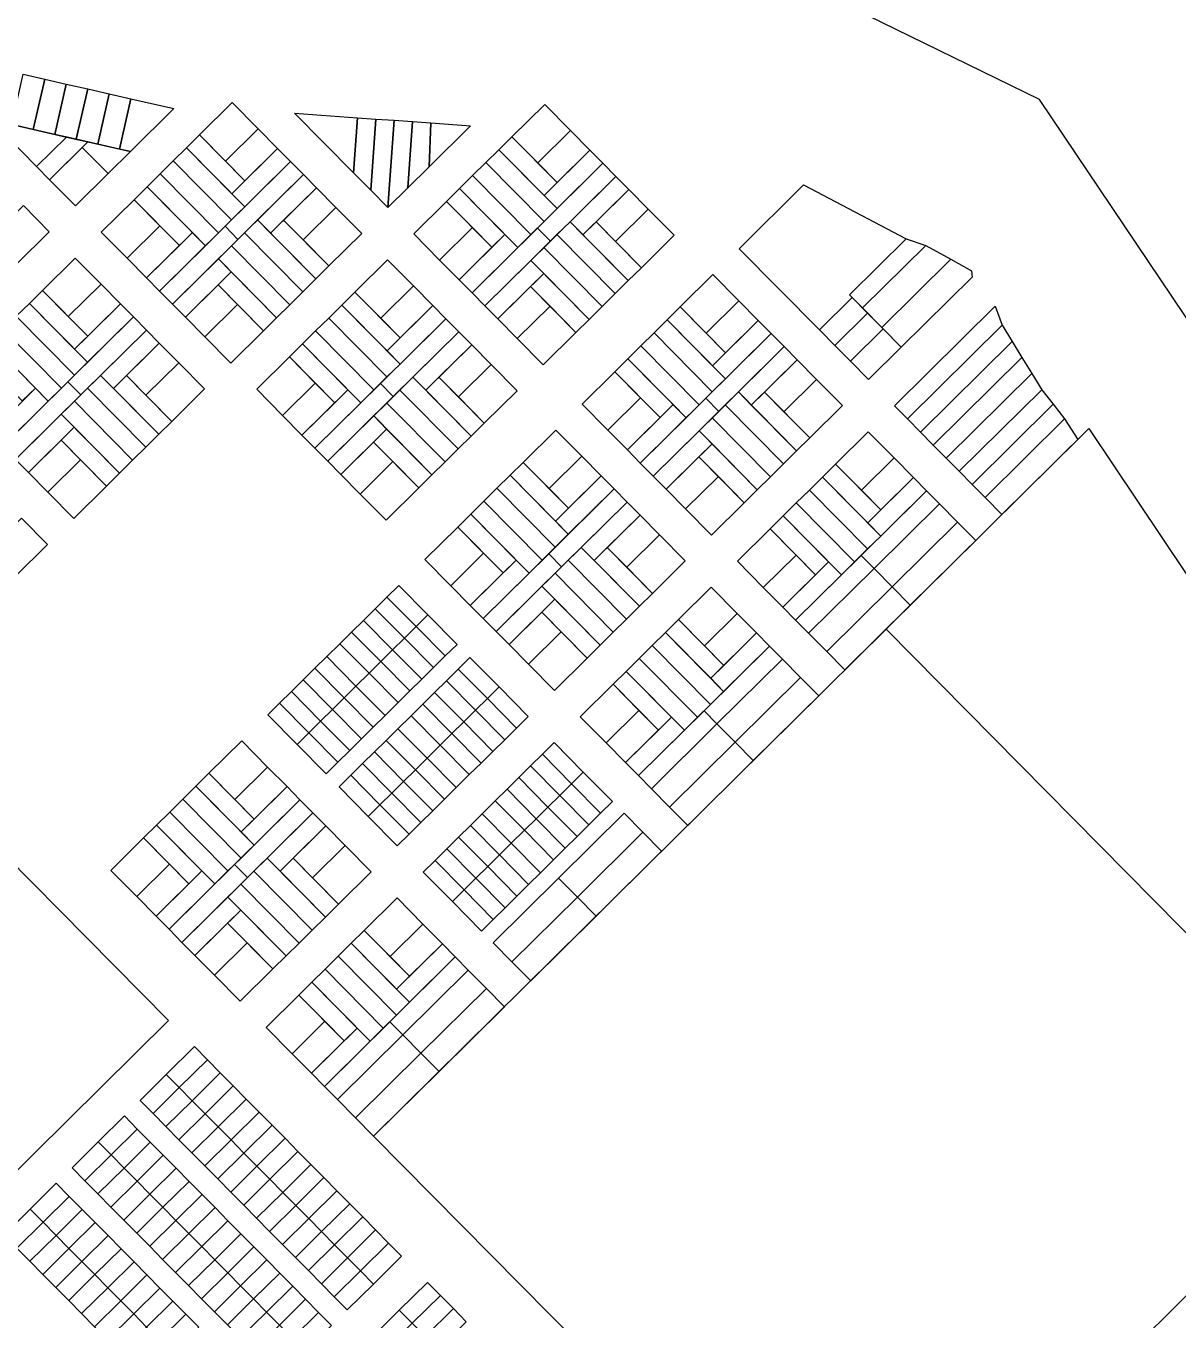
# Model space of a CAD drawing. Header units: metres. Extents: x 5590187 to 5598444, y 6961268 to 6971080.
# Drawn here: x 5594720 to 5595345, y 6969209 to 6969912 of the extents above; entities that cross this region are included whole.
import ezdxf

# ---------------------------------------------------------------- set-up
doc = ezdxf.new("R2010")
doc.units = ezdxf.units.M
doc.layers.add('zz_catastro_fontana', color=7, linetype='Continuous')

msp = doc.modelspace()

# ---------------------------------------------------------------- linework, layer by layer
at = {"layer": 'zz_catastro_fontana'}
for points in [[(5594957.22, 6970205.14), (5595018.14, 6970084.69), (5595158.48, 6970063.06), (5595468.98, 6970114.29), (5595719.19, 6969861.28), (5595616.74, 6969811.1), (5595478.57, 6969680.68), (5595381.75, 6969705.69), (5595270.11, 6969871.63), (5595153.34, 6969928.76), (5594704.09, 6969954.82), (5594957.22, 6970205.14)], [(5594729.73, 6969882.69), (5594723.51, 6969855.38), (5594711.81, 6969858.05), (5594718.03, 6969885.35), (5594729.73, 6969882.69)], [(5594741.43, 6969880.02), (5594735.21, 6969852.72), (5594723.51, 6969855.38), (5594729.73, 6969882.69), (5594741.43, 6969880.02)], [(5594753.13, 6969877.36), (5594746.91, 6969850.06), (5594735.21, 6969852.72), (5594741.43, 6969880.02), (5594753.13, 6969877.36)], [(5594764.83, 6969874.7), (5594758.62, 6969847.4), (5594746.91, 6969850.06), (5594753.13, 6969877.36), (5594764.83, 6969874.7)], [(5594776.53, 6969872.04), (5594770.32, 6969844.73), (5594758.62, 6969847.4), (5594764.83, 6969874.7), (5594776.53, 6969872.04)], [(5594799.89, 6969866.72), (5594776.28, 6969843.38), (5594770.32, 6969844.73), (5594776.53, 6969872.04), (5594799.89, 6969866.72)], [(5594831.61, 6969869.96), (5594845.67, 6969855.74), (5594827.89, 6969838.16), (5594813.83, 6969852.38), (5594831.61, 6969869.96)], [(5595001.31, 6969869.01), (5595015.37, 6969854.79), (5594997.6, 6969837.21), (5594983.53, 6969851.43), (5595001.31, 6969869.01)], [(5594741.6, 6969851.27), (5594725.34, 6969835.19), (5594700.11, 6969860.71), (5594741.6, 6969851.27)], [(5594897.45, 6969831.82), (5594865.4, 6969864.23), (5594899.61, 6969861.77), (5594897.45, 6969831.82)], [(5594906.8, 6969822.37), (5594897.45, 6969831.82), (5594899.61, 6969861.77), (5594909.59, 6969861.05), (5594906.8, 6969822.37)], [(5594916.14, 6969812.92), (5594906.8, 6969822.37), (5594909.59, 6969861.05), (5594919.56, 6969860.33), (5594916.14, 6969812.92)], [(5594916.14, 6969812.92), (5594919.56, 6969860.33), (5594929.53, 6969859.61), (5594926.94, 6969823.59), (5594916.14, 6969812.92)], [(5594827.89, 6969838.16), (5594845.67, 6969855.74), (5594856.22, 6969845.07), (5594838.44, 6969827.49), (5594827.89, 6969838.16)], [(5594926.94, 6969823.59), (5594929.53, 6969859.61), (5594939.51, 6969858.89), (5594938.6, 6969835.13), (5594926.94, 6969823.59)], [(5594938.6, 6969835.13), (5594939.51, 6969858.89), (5594961.06, 6969857.34), (5594938.6, 6969835.13)], [(5594997.6, 6969837.21), (5595015.37, 6969854.79), (5595025.92, 6969844.13), (5595008.14, 6969826.55), (5594997.6, 6969837.21)], [(5594753.16, 6969848.64), (5594732.38, 6969828.08), (5594725.34, 6969835.19), (5594741.6, 6969851.27), (5594753.16, 6969848.64)], [(5594753.16, 6969848.64), (5594776.28, 6969843.38), (5594764.21, 6969831.44), (5594750.15, 6969845.66), (5594753.16, 6969848.64)], [(5594813.83, 6969852.38), (5594838.44, 6969827.49), (5594831.33, 6969820.46), (5594806.72, 6969845.35), (5594813.83, 6969852.38)], [(5594983.53, 6969851.43), (5595008.14, 6969826.55), (5595001.03, 6969819.52), (5594976.42, 6969844.4), (5594983.53, 6969851.43)], [(5594746.44, 6969813.86), (5594732.38, 6969828.08), (5594750.15, 6969845.66), (5594764.21, 6969831.44), (5594746.44, 6969813.86)], [(5594806.72, 6969845.35), (5594838.36, 6969813.35), (5594831.25, 6969806.32), (5594799.61, 6969838.32), (5594806.72, 6969845.35)], [(5594856.22, 6969845.07), (5594863.25, 6969837.96), (5594838.36, 6969813.35), (5594831.33, 6969820.46), (5594856.22, 6969845.07)], [(5594976.42, 6969844.4), (5595008.06, 6969812.41), (5595000.95, 6969805.37), (5594969.31, 6969837.37), (5594976.42, 6969844.4)], [(5595025.92, 6969844.13), (5595032.95, 6969837.02), (5595008.06, 6969812.41), (5595001.03, 6969819.52), (5595025.92, 6969844.13)], [(5594799.61, 6969838.32), (5594831.25, 6969806.32), (5594824.14, 6969799.29), (5594792.5, 6969831.28), (5594799.61, 6969838.32)], [(5594863.25, 6969837.96), (5594870.28, 6969830.85), (5594834.73, 6969795.69), (5594827.7, 6969802.8), (5594863.25, 6969837.96)], [(5594969.31, 6969837.37), (5595000.95, 6969805.37), (5594993.84, 6969798.34), (5594962.2, 6969830.34), (5594969.31, 6969837.37)], [(5595032.95, 6969837.02), (5595039.98, 6969829.91), (5595004.43, 6969794.75), (5594997.4, 6969801.86), (5595032.95, 6969837.02)], [(5594792.5, 6969831.28), (5594824.14, 6969799.29), (5594817.03, 6969792.26), (5594785.39, 6969824.25), (5594792.5, 6969831.28)], [(5594877.31, 6969823.74), (5594852.42, 6969799.13), (5594845.39, 6969806.24), (5594870.28, 6969830.85), (5594877.31, 6969823.74)], [(5594962.2, 6969830.34), (5594993.84, 6969798.34), (5594986.73, 6969791.31), (5594955.09, 6969823.31), (5594962.2, 6969830.34)], [(5595047.01, 6969822.8), (5595022.13, 6969798.18), (5595015.1, 6969805.3), (5595039.98, 6969829.91), (5595047.01, 6969822.8)], [(5595141.91, 6969825.22), (5595197.64, 6969795.96), (5595166.91, 6969765.56), (5595168.31, 6969764.14), (5595150.54, 6969746.56), (5595106.94, 6969790.64), (5595141.91, 6969825.22)], [(5594778.28, 6969817.22), (5594785.39, 6969824.25), (5594810, 6969799.37), (5594802.89, 6969792.34), (5594778.28, 6969817.22)], [(5594870.08, 6969795.5), (5594859.54, 6969806.16), (5594877.31, 6969823.74), (5594887.86, 6969813.08), (5594870.08, 6969795.5)], [(5594947.98, 6969816.28), (5594955.09, 6969823.31), (5594979.7, 6969798.42), (5594972.59, 6969791.39), (5594947.98, 6969816.28)], [(5595039.79, 6969794.55), (5595029.24, 6969805.22), (5595047.01, 6969822.8), (5595057.56, 6969812.13), (5595039.79, 6969794.55)], [(5594732.22, 6969799.8), (5594714.44, 6969782.22), (5594700.38, 6969796.44), (5594718.16, 6969814.02), (5594732.22, 6969799.8)], [(5594760.5, 6969799.64), (5594778.28, 6969817.22), (5594792.34, 6969803), (5594774.57, 6969785.42), (5594760.5, 6969799.64)], [(5594901.92, 6969798.85), (5594884.15, 6969781.28), (5594870.08, 6969795.5), (5594887.86, 6969813.08), (5594901.92, 6969798.85)], [(5594930.21, 6969798.7), (5594947.98, 6969816.28), (5594962.04, 6969802.06), (5594944.27, 6969784.48), (5594930.21, 6969798.7)], [(5595071.62, 6969797.91), (5595053.85, 6969780.33), (5595039.79, 6969794.55), (5595057.56, 6969812.13), (5595071.62, 6969797.91)], [(5594877.04, 6969774.24), (5594869.92, 6969767.21), (5594838.28, 6969799.21), (5594845.39, 6969806.24), (5594877.04, 6969774.24)], [(5594884.15, 6969781.28), (5594877.04, 6969774.24), (5594852.42, 6969799.13), (5594859.54, 6969806.16), (5594884.15, 6969781.28)], [(5595046.74, 6969773.3), (5595039.63, 6969766.27), (5595007.99, 6969798.26), (5595015.1, 6969805.3), (5595046.74, 6969773.3)], [(5595053.85, 6969780.33), (5595046.74, 6969773.3), (5595022.13, 6969798.18), (5595029.24, 6969805.22), (5595053.85, 6969780.33)], [(5594792.34, 6969803), (5594802.89, 6969792.34), (5594785.11, 6969774.76), (5594774.57, 6969785.42), (5594792.34, 6969803)], [(5594785.11, 6969774.76), (5594810, 6969799.37), (5594817.03, 6969792.26), (5594792.14, 6969767.65), (5594785.11, 6969774.76)], [(5594792.14, 6969767.65), (5594827.7, 6969802.8), (5594834.73, 6969795.69), (5594799.18, 6969760.54), (5594792.14, 6969767.65)], [(5594869.92, 6969767.21), (5594862.81, 6969760.18), (5594831.17, 6969792.18), (5594838.28, 6969799.21), (5594869.92, 6969767.21)], [(5594962.04, 6969802.06), (5594972.59, 6969791.39), (5594954.82, 6969773.81), (5594944.27, 6969784.48), (5594962.04, 6969802.06)], [(5594954.82, 6969773.81), (5594979.7, 6969798.42), (5594986.73, 6969791.31), (5594961.85, 6969766.7), (5594954.82, 6969773.81)], [(5594961.85, 6969766.7), (5594997.4, 6969801.86), (5595004.43, 6969794.75), (5594968.88, 6969759.59), (5594961.85, 6969766.7)], [(5595039.63, 6969766.27), (5595032.52, 6969759.24), (5595000.88, 6969791.23), (5595007.99, 6969798.26), (5595039.63, 6969766.27)], [(5594862.81, 6969760.18), (5594855.7, 6969753.15), (5594824.06, 6969785.15), (5594831.17, 6969792.18), (5594862.81, 6969760.18)], [(5595032.52, 6969759.24), (5595025.41, 6969752.2), (5594993.77, 6969784.2), (5595000.88, 6969791.23), (5595032.52, 6969759.24)], [(5595208.33, 6969792.46), (5595173.94, 6969758.45), (5595166.91, 6969765.56), (5595197.64, 6969795.96), (5595208.33, 6969792.46)], [(5595221.98, 6969784.87), (5595184.48, 6969747.78), (5595173.94, 6969758.45), (5595208.33, 6969792.46), (5595221.98, 6969784.87)], [(5594746.28, 6969785.58), (5594760.34, 6969771.36), (5594742.57, 6969753.78), (5594728.51, 6969768), (5594746.28, 6969785.58)], [(5594806.21, 6969753.43), (5594799.18, 6969760.54), (5594824.06, 6969785.15), (5594831.09, 6969778.04), (5594806.21, 6969753.43)], [(5594915.98, 6969784.63), (5594930.05, 6969770.41), (5594912.27, 6969752.83), (5594898.21, 6969767.06), (5594915.98, 6969784.63)], [(5594975.91, 6969752.48), (5594968.88, 6969759.59), (5594993.77, 6969784.2), (5595000.8, 6969777.09), (5594975.91, 6969752.48)], [(5595233.55, 6969775.21), (5595195.03, 6969737.12), (5595184.48, 6969747.78), (5595221.98, 6969784.87), (5595233.07, 6969778.7), (5595233.55, 6969775.21)], [(5594848.59, 6969746.12), (5594823.98, 6969771), (5594831.09, 6969778.04), (5594855.7, 6969753.15), (5594848.59, 6969746.12)], [(5595018.3, 6969745.17), (5594993.69, 6969770.06), (5595000.8, 6969777.09), (5595025.41, 6969752.2), (5595018.3, 6969745.17)], [(5595092.72, 6969776.58), (5595106.78, 6969762.36), (5595089.01, 6969744.78), (5595074.94, 6969759), (5595092.72, 6969776.58)], [(5594742.57, 6969753.78), (5594760.34, 6969771.36), (5594770.89, 6969760.69), (5594753.12, 6969743.11), (5594742.57, 6969753.78)], [(5594834.53, 6969760.34), (5594816.75, 6969742.76), (5594806.21, 6969753.43), (5594823.98, 6969771), (5594834.53, 6969760.34)], [(5594912.27, 6969752.83), (5594930.05, 6969770.41), (5594940.6, 6969759.75), (5594922.82, 6969742.17), (5594912.27, 6969752.83)], [(5595004.23, 6969759.39), (5594986.46, 6969741.81), (5594975.91, 6969752.48), (5594993.69, 6969770.06), (5595004.23, 6969759.39)], [(5594728.51, 6969768), (5594753.12, 6969743.11), (5594746.01, 6969736.08), (5594721.4, 6969760.97), (5594728.51, 6969768)], [(5594898.21, 6969767.06), (5594922.82, 6969742.17), (5594915.71, 6969735.14), (5594891.1, 6969760.02), (5594898.21, 6969767.06)], [(5595089.01, 6969744.78), (5595106.78, 6969762.36), (5595117.33, 6969751.69), (5595099.55, 6969734.11), (5595089.01, 6969744.78)], [(5595150.54, 6969746.56), (5595168.31, 6969764.14), (5595176.75, 6969755.6), (5595158.97, 6969738.02), (5595150.54, 6969746.56)], [(5594721.4, 6969760.97), (5594753.04, 6969728.97), (5594745.93, 6969721.94), (5594714.28, 6969753.94), (5594721.4, 6969760.97)], [(5594770.89, 6969760.69), (5594777.92, 6969753.58), (5594753.04, 6969728.97), (5594746.01, 6969736.08), (5594770.89, 6969760.69)], [(5594830.82, 6969728.54), (5594816.75, 6969742.76), (5594834.53, 6969760.34), (5594848.59, 6969746.12), (5594830.82, 6969728.54)], [(5594891.1, 6969760.02), (5594922.74, 6969728.03), (5594915.63, 6969721), (5594883.99, 6969752.99), (5594891.1, 6969760.02)], [(5594940.6, 6969759.75), (5594947.63, 6969752.64), (5594922.74, 6969728.03), (5594915.71, 6969735.14), (5594940.6, 6969759.75)], [(5595000.52, 6969727.59), (5594986.46, 6969741.81), (5595004.23, 6969759.39), (5595018.3, 6969745.17), (5595000.52, 6969727.59)], [(5595074.94, 6969759), (5595099.55, 6969734.11), (5595092.44, 6969727.08), (5595067.83, 6969751.97), (5595074.94, 6969759)], [(5595158.97, 6969738.02), (5595176.75, 6969755.6), (5595185.19, 6969747.07), (5595167.41, 6969729.49), (5595158.97, 6969738.02)], [(5595246.07, 6969759.46), (5595249.79, 6969749.07), (5595198.35, 6969698.21), (5595191.32, 6969705.32), (5595246.07, 6969759.46)], [(5594714.28, 6969753.94), (5594745.93, 6969721.94), (5594738.82, 6969714.91), (5594707.17, 6969746.91), (5594714.28, 6969753.94)], [(5594777.92, 6969753.58), (5594784.96, 6969746.47), (5594749.4, 6969711.31), (5594742.37, 6969718.42), (5594777.92, 6969753.58)], [(5594883.99, 6969752.99), (5594915.63, 6969721), (5594908.52, 6969713.96), (5594876.88, 6969745.96), (5594883.99, 6969752.99)], [(5594947.63, 6969752.64), (5594954.66, 6969745.53), (5594919.11, 6969710.37), (5594912.07, 6969717.48), (5594947.63, 6969752.64)], [(5595067.83, 6969751.97), (5595099.47, 6969719.97), (5595092.36, 6969712.94), (5595060.72, 6969744.94), (5595067.83, 6969751.97)], [(5595117.33, 6969751.69), (5595124.36, 6969744.58), (5595099.47, 6969719.97), (5595092.44, 6969727.08), (5595117.33, 6969751.69)], [(5595249.79, 6969749.07), (5595255.16, 6969740.32), (5595205.38, 6969691.1), (5595198.35, 6969698.21), (5595249.79, 6969749.07)], [(5594707.17, 6969746.91), (5594738.82, 6969714.91), (5594731.71, 6969707.88), (5594700.06, 6969739.87), (5594707.17, 6969746.91)], [(5594791.99, 6969739.36), (5594767.1, 6969714.75), (5594760.07, 6969721.86), (5594784.96, 6969746.47), (5594791.99, 6969739.36)], [(5594876.88, 6969745.96), (5594908.52, 6969713.96), (5594901.41, 6969706.93), (5594869.77, 6969738.93), (5594876.88, 6969745.96)], [(5594961.69, 6969738.42), (5594936.8, 6969713.81), (5594929.77, 6969720.92), (5594954.66, 6969745.53), (5594961.69, 6969738.42)], [(5595060.72, 6969744.94), (5595092.36, 6969712.94), (5595085.25, 6969705.91), (5595053.61, 6969737.9), (5595060.72, 6969744.94)], [(5595124.36, 6969744.58), (5595131.39, 6969737.47), (5595095.84, 6969702.31), (5595088.81, 6969709.42), (5595124.36, 6969744.58)], [(5595167.41, 6969729.49), (5595185.19, 6969747.07), (5595195.03, 6969737.12), (5595177.26, 6969719.54), (5595167.41, 6969729.49)], [(5594692.95, 6969732.84), (5594700.06, 6969739.87), (5594724.67, 6969714.99), (5594717.56, 6969707.96), (5594692.95, 6969732.84)], [(5594784.76, 6969711.12), (5594774.21, 6969721.78), (5594791.99, 6969739.36), (5594802.53, 6969728.7), (5594784.76, 6969711.12)], [(5594862.66, 6969731.9), (5594869.77, 6969738.93), (5594894.38, 6969714.04), (5594887.27, 6969707.01), (5594862.66, 6969731.9)], [(5594954.46, 6969710.17), (5594943.91, 6969720.84), (5594961.69, 6969738.42), (5594972.24, 6969727.75), (5594954.46, 6969710.17)], [(5595053.61, 6969737.9), (5595085.25, 6969705.91), (5595078.14, 6969698.88), (5595046.5, 6969730.87), (5595053.61, 6969737.9)], [(5595138.42, 6969730.36), (5595113.54, 6969705.75), (5595106.51, 6969712.86), (5595131.39, 6969737.47), (5595138.42, 6969730.36)], [(5595255.16, 6969740.32), (5595260.54, 6969731.58), (5595212.41, 6969683.99), (5595205.38, 6969691.1), (5595255.16, 6969740.32)], [(5594816.6, 6969714.48), (5594798.82, 6969696.9), (5594784.76, 6969711.12), (5594802.53, 6969728.7), (5594816.6, 6969714.48)], [(5594844.88, 6969714.32), (5594862.66, 6969731.9), (5594876.72, 6969717.68), (5594858.94, 6969700.1), (5594844.88, 6969714.32)], [(5594986.3, 6969713.53), (5594968.52, 6969695.95), (5594954.46, 6969710.17), (5594972.24, 6969727.75), (5594986.3, 6969713.53)], [(5595039.39, 6969723.84), (5595046.5, 6969730.87), (5595071.11, 6969705.99), (5595064, 6969698.96), (5595039.39, 6969723.84)], [(5595131.2, 6969702.12), (5595120.65, 6969712.78), (5595138.42, 6969730.36), (5595148.97, 6969719.7), (5595131.2, 6969702.12)], [(5595260.54, 6969731.58), (5595265.91, 6969722.83), (5595219.44, 6969676.88), (5595212.41, 6969683.99), (5595260.54, 6969731.58)], [(5594791.71, 6969689.87), (5594784.6, 6969682.83), (5594752.96, 6969714.83), (5594760.07, 6969721.86), (5594791.71, 6969689.87)], [(5594798.82, 6969696.9), (5594791.71, 6969689.87), (5594767.1, 6969714.75), (5594774.21, 6969721.78), (5594798.82, 6969696.9)], [(5594961.41, 6969688.92), (5594954.3, 6969681.89), (5594922.66, 6969713.88), (5594929.77, 6969720.92), (5594961.41, 6969688.92)], [(5594968.52, 6969695.95), (5594961.41, 6969688.92), (5594936.8, 6969713.81), (5594943.91, 6969720.84), (5594968.52, 6969695.95)], [(5595021.62, 6969706.26), (5595039.39, 6969723.84), (5595053.45, 6969709.62), (5595035.68, 6969692.04), (5595021.62, 6969706.26)], [(5595163.03, 6969705.47), (5595145.26, 6969687.9), (5595131.2, 6969702.12), (5595148.97, 6969719.7), (5595163.03, 6969705.47)], [(5595265.91, 6969722.83), (5595271.29, 6969714.08), (5595226.48, 6969669.77), (5595219.44, 6969676.88), (5595265.91, 6969722.83)], [(5594699.79, 6969690.38), (5594724.67, 6969714.99), (5594731.71, 6969707.88), (5594706.82, 6969683.27), (5594699.79, 6969690.38)], [(5594706.82, 6969683.27), (5594742.37, 6969718.42), (5594749.4, 6969711.31), (5594713.85, 6969676.16), (5594706.82, 6969683.27)], [(5594784.6, 6969682.83), (5594777.49, 6969675.8), (5594745.85, 6969707.8), (5594752.96, 6969714.83), (5594784.6, 6969682.83)], [(5594876.72, 6969717.68), (5594887.27, 6969707.01), (5594869.49, 6969689.43), (5594858.94, 6969700.1), (5594876.72, 6969717.68)], [(5594869.49, 6969689.43), (5594894.38, 6969714.04), (5594901.41, 6969706.93), (5594876.52, 6969682.32), (5594869.49, 6969689.43)], [(5594876.52, 6969682.32), (5594912.07, 6969717.48), (5594919.11, 6969710.37), (5594883.55, 6969675.21), (5594876.52, 6969682.32)], [(5594954.3, 6969681.89), (5594947.19, 6969674.86), (5594915.55, 6969706.85), (5594922.66, 6969713.88), (5594954.3, 6969681.89)], [(5595138.15, 6969680.86), (5595131.04, 6969673.83), (5595099.4, 6969705.83), (5595106.51, 6969712.86), (5595138.15, 6969680.86)], [(5595145.26, 6969687.9), (5595138.15, 6969680.86), (5595113.54, 6969705.75), (5595120.65, 6969712.78), (5595145.26, 6969687.9)], [(5595271.29, 6969714.08), (5595277.49, 6969706.15), (5595233.51, 6969662.65), (5595226.48, 6969669.77), (5595271.29, 6969714.08)], [(5594777.49, 6969675.8), (5594770.38, 6969668.77), (5594738.74, 6969700.77), (5594745.85, 6969707.8), (5594777.49, 6969675.8)], [(5594947.19, 6969674.86), (5594940.08, 6969667.83), (5594908.44, 6969699.82), (5594915.55, 6969706.85), (5594947.19, 6969674.86)], [(5595053.45, 6969709.62), (5595064, 6969698.96), (5595046.23, 6969681.38), (5595035.68, 6969692.04), (5595053.45, 6969709.62)], [(5595046.23, 6969681.38), (5595071.11, 6969705.99), (5595078.14, 6969698.88), (5595053.26, 6969674.27), (5595046.23, 6969681.38)], [(5595053.26, 6969674.27), (5595088.81, 6969709.42), (5595095.84, 6969702.31), (5595060.29, 6969667.16), (5595053.26, 6969674.27)], [(5595131.04, 6969673.83), (5595123.93, 6969666.8), (5595092.29, 6969698.8), (5595099.4, 6969705.83), (5595131.04, 6969673.83)], [(5595277.49, 6969706.15), (5595283.69, 6969698.22), (5595240.54, 6969655.54), (5595233.51, 6969662.65), (5595277.49, 6969706.15)], [(5594720.88, 6969669.05), (5594713.85, 6969676.16), (5594738.74, 6969700.77), (5594745.77, 6969693.66), (5594720.88, 6969669.05)], [(5594890.59, 6969668.1), (5594883.55, 6969675.21), (5594908.44, 6969699.82), (5594915.47, 6969692.71), (5594890.59, 6969668.1)], [(5595123.93, 6969666.8), (5595116.82, 6969659.77), (5595085.18, 6969691.77), (5595092.29, 6969698.8), (5595123.93, 6969666.8)], [(5594763.27, 6969661.74), (5594738.66, 6969686.63), (5594745.77, 6969693.66), (5594770.38, 6969668.77), (5594763.27, 6969661.74)], [(5594932.97, 6969660.79), (5594908.36, 6969685.68), (5594915.47, 6969692.71), (5594940.08, 6969667.83), (5594932.97, 6969660.79)], [(5595007.39, 6969692.2), (5595021.46, 6969677.98), (5595003.68, 6969660.4), (5594989.62, 6969674.62), (5595007.39, 6969692.2)], [(5595067.32, 6969660.05), (5595060.29, 6969667.16), (5595085.18, 6969691.77), (5595092.21, 6969684.66), (5595067.32, 6969660.05)], [(5595296.96, 6969693.06), (5595349.75, 6969614.07), (5595408.14, 6969600.55), (5595568.49, 6969438.4), (5595448.33, 6969319.57), (5595186.75, 6969584.07), (5595296.96, 6969693.06)], [(5595290.92, 6969687.08), (5595249.68, 6969646.3), (5595240.54, 6969655.54), (5595283.69, 6969698.22), (5595290.92, 6969687.08)], [(5594749.21, 6969675.96), (5594731.43, 6969658.38), (5594720.88, 6969669.05), (5594738.66, 6969686.63), (5594749.21, 6969675.96)], [(5594918.91, 6969675.01), (5594901.13, 6969657.44), (5594890.59, 6969668.1), (5594908.36, 6969685.68), (5594918.91, 6969675.01)], [(5595109.71, 6969652.74), (5595085.1, 6969677.62), (5595092.21, 6969684.66), (5595116.82, 6969659.77), (5595109.71, 6969652.74)], [(5595177.1, 6969691.25), (5595191.16, 6969677.03), (5595173.39, 6969659.45), (5595159.32, 6969673.68), (5595177.1, 6969691.25)], [(5595003.68, 6969660.4), (5595021.46, 6969677.98), (5595032.01, 6969667.31), (5595014.23, 6969649.73), (5595003.68, 6969660.4)], [(5595095.64, 6969666.96), (5595077.87, 6969649.38), (5595067.32, 6969660.05), (5595085.1, 6969677.62), (5595095.64, 6969666.96)], [(5594745.49, 6969644.16), (5594731.43, 6969658.38), (5594749.21, 6969675.96), (5594763.27, 6969661.74), (5594745.49, 6969644.16)], [(5594915.2, 6969643.21), (5594901.13, 6969657.44), (5594918.91, 6969675.01), (5594932.97, 6969660.79), (5594915.2, 6969643.21)], [(5594989.62, 6969674.62), (5595014.23, 6969649.73), (5595007.12, 6969642.7), (5594982.51, 6969667.59), (5594989.62, 6969674.62)], [(5595159.32, 6969673.68), (5595183.93, 6969648.79), (5595176.82, 6969641.76), (5595152.21, 6969666.64), (5595159.32, 6969673.68)], [(5595173.39, 6969659.45), (5595191.16, 6969677.03), (5595201.71, 6969666.37), (5595183.93, 6969648.79), (5595173.39, 6969659.45)], [(5594982.51, 6969667.59), (5595014.15, 6969635.59), (5595007.04, 6969628.56), (5594975.4, 6969660.56), (5594982.51, 6969667.59)], [(5595032.01, 6969667.31), (5595039.04, 6969660.2), (5595014.15, 6969635.59), (5595007.12, 6969642.7), (5595032.01, 6969667.31)], [(5595091.93, 6969635.16), (5595077.87, 6969649.38), (5595095.64, 6969666.96), (5595109.71, 6969652.74), (5595091.93, 6969635.16)], [(5595152.21, 6969666.64), (5595183.85, 6969634.65), (5595176.74, 6969627.62), (5595145.1, 6969659.61), (5595152.21, 6969666.64)], [(5595201.71, 6969666.37), (5595208.74, 6969659.26), (5595183.85, 6969634.65), (5595176.82, 6969641.76), (5595201.71, 6969666.37)], [(5594975.4, 6969660.56), (5595007.04, 6969628.56), (5594999.93, 6969621.53), (5594968.29, 6969653.53), (5594975.4, 6969660.56)], [(5595039.04, 6969660.2), (5595046.07, 6969653.09), (5595010.52, 6969617.93), (5595003.49, 6969625.04), (5595039.04, 6969660.2)], [(5595145.1, 6969659.61), (5595176.74, 6969627.62), (5595169.63, 6969620.58), (5595137.99, 6969652.58), (5595145.1, 6969659.61)], [(5595208.74, 6969659.26), (5595215.77, 6969652.15), (5595180.22, 6969616.99), (5595173.19, 6969624.1), (5595208.74, 6969659.26)], [(5594968.29, 6969653.53), (5594999.93, 6969621.53), (5594992.82, 6969614.5), (5594961.18, 6969646.49), (5594968.29, 6969653.53)], [(5595053.1, 6969645.98), (5595028.21, 6969621.37), (5595021.18, 6969628.48), (5595046.07, 6969653.09), (5595053.1, 6969645.98)], [(5595137.99, 6969652.58), (5595169.63, 6969620.58), (5595162.52, 6969613.55), (5595130.88, 6969645.55), (5595137.99, 6969652.58)], [(5595215.77, 6969652.15), (5595225.62, 6969642.19), (5595190.06, 6969607.03), (5595180.22, 6969616.99), (5595215.77, 6969652.15)], [(5594731.27, 6969630.1), (5594713.5, 6969612.52), (5594699.43, 6969626.74), (5594717.21, 6969644.32), (5594731.27, 6969630.1)], [(5594954.07, 6969639.46), (5594961.18, 6969646.49), (5594985.79, 6969621.61), (5594978.68, 6969614.58), (5594954.07, 6969639.46)], [(5595045.87, 6969617.74), (5595035.32, 6969628.4), (5595053.1, 6969645.98), (5595063.65, 6969635.32), (5595045.87, 6969617.74)], [(5595123.77, 6969638.52), (5595130.88, 6969645.55), (5595155.49, 6969620.66), (5595148.38, 6969613.63), (5595123.77, 6969638.52)], [(5594936.29, 6969621.88), (5594954.07, 6969639.46), (5594968.13, 6969625.24), (5594950.35, 6969607.66), (5594936.29, 6969621.88)], [(5595077.71, 6969621.1), (5595059.93, 6969603.52), (5595045.87, 6969617.74), (5595063.65, 6969635.32), (5595077.71, 6969621.1)], [(5595105.99, 6969620.94), (5595123.77, 6969638.52), (5595137.83, 6969624.3), (5595120.06, 6969606.72), (5595105.99, 6969620.94)], [(5595235.46, 6969632.24), (5595199.91, 6969597.08), (5595190.06, 6969607.03), (5595225.62, 6969642.19), (5595235.46, 6969632.24)], [(5595052.82, 6969596.49), (5595045.71, 6969589.45), (5595014.07, 6969621.45), (5595021.18, 6969628.48), (5595052.82, 6969596.49)], [(5595059.93, 6969603.52), (5595052.82, 6969596.49), (5595028.21, 6969621.37), (5595035.32, 6969628.4), (5595059.93, 6969603.52)], [(5594968.13, 6969625.24), (5594978.68, 6969614.58), (5594960.9, 6969597), (5594950.35, 6969607.66), (5594968.13, 6969625.24)], [(5594960.9, 6969597), (5594985.79, 6969621.61), (5594992.82, 6969614.5), (5594967.93, 6969589.89), (5594960.9, 6969597)], [(5594967.93, 6969589.89), (5595003.49, 6969625.04), (5595010.52, 6969617.93), (5594974.96, 6969582.78), (5594967.93, 6969589.89)], [(5595045.71, 6969589.45), (5595038.6, 6969582.42), (5595006.96, 6969614.42), (5595014.07, 6969621.45), (5595045.71, 6969589.45)], [(5595137.83, 6969624.3), (5595148.38, 6969613.63), (5595130.6, 6969596.05), (5595120.06, 6969606.72), (5595137.83, 6969624.3)], [(5595137.64, 6969588.94), (5595173.19, 6969624.1), (5595180.22, 6969616.99), (5595144.67, 6969581.83), (5595137.64, 6969588.94)], [(5595038.6, 6969582.42), (5595031.49, 6969575.39), (5594999.85, 6969607.39), (5595006.96, 6969614.42), (5595038.6, 6969582.42)], [(5595130.6, 6969596.05), (5595155.49, 6969620.66), (5595162.52, 6969613.55), (5595137.64, 6969588.94), (5595130.6, 6969596.05)], [(5595144.67, 6969581.83), (5595180.22, 6969616.99), (5595190.06, 6969607.03), (5595154.51, 6969571.88), (5595144.67, 6969581.83)], [(5594915.67, 6969601.49), (5594922.07, 6969607.82), (5594937.89, 6969591.82), (5594931.49, 6969585.49), (5594915.67, 6969601.49)], [(5594982, 6969575.67), (5594974.96, 6969582.78), (5594999.85, 6969607.39), (5595006.88, 6969600.28), (5594982, 6969575.67)], [(5594909.27, 6969595.16), (5594915.67, 6969601.49), (5594931.49, 6969585.49), (5594925.09, 6969579.17), (5594909.27, 6969595.16)], [(5595024.38, 6969568.36), (5594999.77, 6969593.25), (5595006.88, 6969600.28), (5595031.49, 6969575.39), (5595024.38, 6969568.36)], [(5595091.77, 6969606.88), (5595105.84, 6969592.65), (5595088.06, 6969575.08), (5595074, 6969589.3), (5595091.77, 6969606.88)], [(5595164.36, 6969561.92), (5595154.51, 6969571.88), (5595190.06, 6969607.03), (5595199.91, 6969597.08), (5595164.36, 6969561.92)], [(5594902.87, 6969588.84), (5594909.27, 6969595.16), (5594925.09, 6969579.17), (5594918.69, 6969572.84), (5594902.87, 6969588.84)], [(5595010.32, 6969582.58), (5594992.54, 6969565), (5594982, 6969575.67), (5594999.77, 6969593.25), (5595010.32, 6969582.58)], [(5594896.47, 6969582.51), (5594902.87, 6969588.84), (5594918.69, 6969572.84), (5594912.29, 6969566.51), (5594896.47, 6969582.51)], [(5594931.49, 6969585.49), (5594937.89, 6969591.82), (5594953.71, 6969575.82), (5594947.31, 6969569.5), (5594931.49, 6969585.49)], [(5595074, 6969589.3), (5595098.61, 6969564.41), (5595091.5, 6969557.38), (5595066.89, 6969582.26), (5595074, 6969589.3)], [(5595088.06, 6969575.08), (5595105.84, 6969592.65), (5595116.38, 6969581.99), (5595098.61, 6969564.41), (5595088.06, 6969575.08)], [(5594890.07, 6969576.18), (5594896.47, 6969582.51), (5594912.29, 6969566.51), (5594905.9, 6969560.18), (5594890.07, 6969576.18)], [(5595448.33, 6969319.57), (5595237.43, 6969111.01), (5595191.69, 6969157.26), (5595084.17, 6969131.03), (5594908.38, 6969308.79), (5595186.75, 6969584.07), (5595448.33, 6969319.57)], [(5594918.69, 6969572.84), (5594925.09, 6969579.17), (5594940.91, 6969563.17), (5594934.51, 6969556.84), (5594918.69, 6969572.84)], [(5594925.09, 6969579.17), (5594931.49, 6969585.49), (5594947.31, 6969569.5), (5594940.91, 6969563.17), (5594925.09, 6969579.17)], [(5595006.61, 6969550.78), (5594992.54, 6969565), (5595010.32, 6969582.58), (5595024.38, 6969568.36), (5595006.61, 6969550.78)], [(5595066.89, 6969582.26), (5595098.53, 6969550.27), (5595091.42, 6969543.24), (5595059.78, 6969575.23), (5595066.89, 6969582.26)], [(5595116.38, 6969581.99), (5595123.42, 6969574.88), (5595098.53, 6969550.27), (5595091.5, 6969557.38), (5595116.38, 6969581.99)], [(5594882.96, 6969569.15), (5594890.07, 6969576.18), (5594905.9, 6969560.18), (5594898.78, 6969553.15), (5594882.96, 6969569.15)], [(5594912.29, 6969566.51), (5594918.69, 6969572.84), (5594934.51, 6969556.84), (5594928.12, 6969550.51), (5594912.29, 6969566.51)], [(5595059.78, 6969575.23), (5595091.42, 6969543.24), (5595084.31, 6969536.2), (5595052.67, 6969568.2), (5595059.78, 6969575.23)], [(5595123.42, 6969574.88), (5595130.45, 6969567.77), (5595094.9, 6969532.61), (5595087.86, 6969539.72), (5595123.42, 6969574.88)], [(5594876.56, 6969562.82), (5594882.96, 6969569.15), (5594898.78, 6969553.15), (5594892.39, 6969546.82), (5594876.56, 6969562.82)], [(5594905.9, 6969560.18), (5594912.29, 6969566.51), (5594928.12, 6969550.51), (5594921.72, 6969544.18), (5594905.9, 6969560.18)], [(5594954.34, 6969562.39), (5594960.74, 6969568.71), (5594976.57, 6969552.72), (5594970.17, 6969546.39), (5594954.34, 6969562.39)], [(5595052.67, 6969568.2), (5595084.31, 6969536.2), (5595077.2, 6969529.17), (5595045.56, 6969561.17), (5595052.67, 6969568.2)], [(5595130.45, 6969567.77), (5595140.29, 6969557.81), (5595104.74, 6969522.66), (5595094.9, 6969532.61), (5595130.45, 6969567.77)], [(5594870.17, 6969556.49), (5594876.56, 6969562.82), (5594892.39, 6969546.82), (5594885.99, 6969540.49), (5594870.17, 6969556.49)], [(5594898.78, 6969553.15), (5594905.9, 6969560.18), (5594921.72, 6969544.18), (5594914.61, 6969537.15), (5594898.78, 6969553.15)], [(5594947.95, 6969556.06), (5594954.34, 6969562.39), (5594970.17, 6969546.39), (5594963.77, 6969540.06), (5594947.95, 6969556.06)], [(5595038.45, 6969554.14), (5595045.56, 6969561.17), (5595070.17, 6969536.28), (5595063.06, 6969529.25), (5595038.45, 6969554.14)], [(5594863.77, 6969550.16), (5594870.17, 6969556.49), (5594885.99, 6969540.49), (5594879.59, 6969534.16), (5594863.77, 6969550.16)], [(5594892.39, 6969546.82), (5594898.78, 6969553.15), (5594914.61, 6969537.15), (5594908.21, 6969530.82), (5594892.39, 6969546.82)], [(5594941.55, 6969549.73), (5594947.95, 6969556.06), (5594963.77, 6969540.06), (5594957.37, 6969533.73), (5594941.55, 6969549.73)], [(5594970.17, 6969546.39), (5594976.57, 6969552.72), (5594992.39, 6969536.72), (5594985.99, 6969530.39), (5594970.17, 6969546.39)], [(5595020.67, 6969536.56), (5595038.45, 6969554.14), (5595052.51, 6969539.92), (5595034.73, 6969522.34), (5595020.67, 6969536.56)], [(5595150.14, 6969547.86), (5595114.58, 6969512.7), (5595104.74, 6969522.66), (5595140.29, 6969557.81), (5595150.14, 6969547.86)], [(5594850.97, 6969537.5), (5594857.37, 6969543.83), (5594873.19, 6969527.84), (5594866.79, 6969521.51), (5594850.97, 6969537.5)], [(5594857.37, 6969543.83), (5594863.77, 6969550.16), (5594879.59, 6969534.16), (5594873.19, 6969527.84), (5594857.37, 6969543.83)], [(5594885.99, 6969540.49), (5594892.39, 6969546.82), (5594908.21, 6969530.82), (5594901.81, 6969524.49), (5594885.99, 6969540.49)], [(5594935.15, 6969543.4), (5594941.55, 6969549.73), (5594957.37, 6969533.73), (5594950.97, 6969527.4), (5594935.15, 6969543.4)], [(5594963.77, 6969540.06), (5594970.17, 6969546.39), (5594985.99, 6969530.39), (5594979.59, 6969524.06), (5594963.77, 6969540.06)], [(5594879.59, 6969534.16), (5594885.99, 6969540.49), (5594901.81, 6969524.49), (5594895.41, 6969518.17), (5594879.59, 6969534.16)], [(5594921.64, 6969530.04), (5594928.75, 6969537.07), (5594944.57, 6969521.07), (5594937.46, 6969514.04), (5594921.64, 6969530.04)], [(5594928.75, 6969537.07), (5594935.15, 6969543.4), (5594950.97, 6969527.4), (5594944.57, 6969521.07), (5594928.75, 6969537.07)], [(5594957.37, 6969533.73), (5594963.77, 6969540.06), (5594979.59, 6969524.06), (5594973.19, 6969517.73), (5594957.37, 6969533.73)], [(5595052.51, 6969539.92), (5595063.06, 6969529.25), (5595045.28, 6969511.67), (5595034.73, 6969522.34), (5595052.51, 6969539.92)], [(5595052.31, 6969504.56), (5595087.86, 6969539.72), (5595094.9, 6969532.61), (5595059.34, 6969497.45), (5595052.31, 6969504.56)], [(5594873.19, 6969527.84), (5594879.59, 6969534.16), (5594895.41, 6969518.17), (5594889.01, 6969511.84), (5594873.19, 6969527.84)], [(5594915.24, 6969523.71), (5594921.64, 6969530.04), (5594937.46, 6969514.04), (5594931.06, 6969507.71), (5594915.24, 6969523.71)], [(5594950.97, 6969527.4), (5594957.37, 6969533.73), (5594973.19, 6969517.73), (5594966.79, 6969511.4), (5594950.97, 6969527.4)], [(5595045.28, 6969511.67), (5595070.17, 6969536.28), (5595077.2, 6969529.17), (5595052.31, 6969504.56), (5595045.28, 6969511.67)], [(5595059.34, 6969497.45), (5595094.9, 6969532.61), (5595104.74, 6969522.66), (5595069.19, 6969487.5), (5595059.34, 6969497.45)], [(5594836.75, 6969523.44), (5594850.81, 6969509.22), (5594833.03, 6969491.64), (5594818.97, 6969505.86), (5594836.75, 6969523.44)], [(5594866.79, 6969521.51), (5594873.19, 6969527.84), (5594889.01, 6969511.84), (5594882.61, 6969505.51), (5594866.79, 6969521.51)], [(5594908.84, 6969517.38), (5594915.24, 6969523.71), (5594931.06, 6969507.71), (5594924.66, 6969501.38), (5594908.84, 6969517.38)], [(5594944.57, 6969521.07), (5594950.97, 6969527.4), (5594966.79, 6969511.4), (5594960.39, 6969505.08), (5594944.57, 6969521.07)], [(5594902.44, 6969511.05), (5594908.84, 6969517.38), (5594924.66, 6969501.38), (5594918.26, 6969495.06), (5594902.44, 6969511.05)], [(5594937.46, 6969514.04), (5594944.57, 6969521.07), (5594960.39, 6969505.08), (5594953.28, 6969498.04), (5594937.46, 6969514.04)], [(5594993.65, 6969509.84), (5595000.05, 6969516.17), (5595015.87, 6969500.17), (5595009.47, 6969493.84), (5594993.65, 6969509.84)], [(5595000.05, 6969516.17), (5595006.45, 6969522.5), (5595022.27, 6969506.5), (5595015.87, 6969500.17), (5595000.05, 6969516.17)], [(5595079.03, 6969477.54), (5595069.19, 6969487.5), (5595104.74, 6969522.66), (5595114.58, 6969512.7), (5595079.03, 6969477.54)], [(5594833.03, 6969491.64), (5594850.81, 6969509.22), (5594861.36, 6969498.56), (5594843.58, 6969480.98), (5594833.03, 6969491.64)], [(5594896.04, 6969504.73), (5594902.44, 6969511.05), (5594918.26, 6969495.06), (5594911.86, 6969488.73), (5594896.04, 6969504.73)], [(5594931.06, 6969507.71), (5594937.46, 6969514.04), (5594953.28, 6969498.04), (5594946.88, 6969491.72), (5594931.06, 6969507.71)], [(5594987.25, 6969503.51), (5594993.65, 6969509.84), (5595009.47, 6969493.84), (5595003.07, 6969487.51), (5594987.25, 6969503.51)], [(5594818.97, 6969505.86), (5594843.58, 6969480.98), (5594836.47, 6969473.95), (5594811.86, 6969498.83), (5594818.97, 6969505.86)], [(5594889.64, 6969498.4), (5594896.04, 6969504.73), (5594911.86, 6969488.73), (5594905.46, 6969482.4), (5594889.64, 6969498.4)], [(5594924.66, 6969501.38), (5594931.06, 6969507.71), (5594946.88, 6969491.72), (5594940.48, 6969485.39), (5594924.66, 6969501.38)], [(5594980.85, 6969497.18), (5594987.25, 6969503.51), (5595003.07, 6969487.51), (5594996.67, 6969481.18), (5594980.85, 6969497.18)], [(5595015.87, 6969500.17), (5595022.27, 6969506.5), (5595038.09, 6969490.5), (5595031.69, 6969484.17), (5595015.87, 6969500.17)], [(5594811.86, 6969498.83), (5594843.5, 6969466.83), (5594836.39, 6969459.8), (5594804.75, 6969491.8), (5594811.86, 6969498.83)], [(5594861.36, 6969498.56), (5594868.39, 6969491.45), (5594843.5, 6969466.83), (5594836.47, 6969473.95), (5594861.36, 6969498.56)], [(5594911.86, 6969488.73), (5594918.26, 6969495.06), (5594934.08, 6969479.06), (5594927.68, 6969472.73), (5594911.86, 6969488.73)], [(5594918.26, 6969495.06), (5594924.66, 6969501.38), (5594940.48, 6969485.39), (5594934.08, 6969479.06), (5594918.26, 6969495.06)], [(5594974.45, 6969490.85), (5594980.85, 6969497.18), (5594996.67, 6969481.18), (5594990.27, 6969474.86), (5594974.45, 6969490.85)], [(5595009.47, 6969493.84), (5595015.87, 6969500.17), (5595031.69, 6969484.17), (5595025.29, 6969477.84), (5595009.47, 6969493.84)], [(5594804.75, 6969491.8), (5594836.39, 6969459.8), (5594829.28, 6969452.77), (5594797.64, 6969484.77), (5594804.75, 6969491.8)], [(5594868.39, 6969491.45), (5594875.42, 6969484.33), (5594839.87, 6969449.18), (5594832.84, 6969456.29), (5594868.39, 6969491.45)], [(5594905.46, 6969482.4), (5594911.86, 6969488.73), (5594927.68, 6969472.73), (5594921.28, 6969466.4), (5594905.46, 6969482.4)], [(5594967.34, 6969483.82), (5594974.45, 6969490.85), (5594990.27, 6969474.86), (5594983.16, 6969467.82), (5594967.34, 6969483.82)], [(5595003.07, 6969487.51), (5595009.47, 6969493.84), (5595025.29, 6969477.84), (5595018.89, 6969471.51), (5595003.07, 6969487.51)], [(5594797.64, 6969484.77), (5594829.28, 6969452.77), (5594822.17, 6969445.74), (5594790.53, 6969477.74), (5594797.64, 6969484.77)], [(5594882.45, 6969477.22), (5594857.57, 6969452.61), (5594850.53, 6969459.72), (5594875.42, 6969484.33), (5594882.45, 6969477.22)], [(5594960.94, 6969477.49), (5594967.34, 6969483.82), (5594983.16, 6969467.82), (5594976.76, 6969461.5), (5594960.94, 6969477.49)], [(5594990.27, 6969474.86), (5594996.67, 6969481.18), (5595012.49, 6969465.19), (5595006.09, 6969458.86), (5594990.27, 6969474.86)], [(5594996.67, 6969481.18), (5595003.07, 6969487.51), (5595018.89, 6969471.51), (5595012.49, 6969465.19), (5594996.67, 6969481.18)], [(5595044.42, 6969484.1), (5595054.62, 6969473.79), (5595019.06, 6969438.63), (5595008.87, 6969448.94), (5595044.42, 6969484.1)], [(5594783.42, 6969470.71), (5594790.53, 6969477.74), (5594815.14, 6969452.85), (5594808.03, 6969445.82), (5594783.42, 6969470.71)], [(5594875.22, 6969448.98), (5594864.68, 6969459.65), (5594882.45, 6969477.22), (5594893, 6969466.56), (5594875.22, 6969448.98)], [(5594954.54, 6969471.17), (5594960.94, 6969477.49), (5594976.76, 6969461.5), (5594970.36, 6969455.17), (5594954.54, 6969471.17)], [(5594983.16, 6969467.82), (5594990.27, 6969474.86), (5595006.09, 6969458.86), (5594998.98, 6969451.83), (5594983.16, 6969467.82)], [(5595019.06, 6969438.63), (5595054.62, 6969473.79), (5595064.81, 6969463.48), (5595029.26, 6969428.32), (5595019.06, 6969438.63)], [(5594765.64, 6969453.13), (5594783.42, 6969470.71), (5594797.48, 6969456.48), (5594779.71, 6969438.91), (5594765.64, 6969453.13)], [(5594907.06, 6969452.34), (5594889.29, 6969434.76), (5594875.22, 6969448.98), (5594893, 6969466.56), (5594907.06, 6969452.34)], [(5594948.14, 6969464.84), (5594954.54, 6969471.17), (5594970.36, 6969455.17), (5594963.97, 6969448.84), (5594948.14, 6969464.84)], [(5594976.76, 6969461.5), (5594983.16, 6969467.82), (5594998.98, 6969451.83), (5594992.59, 6969445.5), (5594976.76, 6969461.5)], [(5594797.01, 6969371.63), (5594669.02, 6969245.06), (5594656.37, 6969257.86), (5594641.43, 6969243.1), (5594564.79, 6969320.6), (5594377.08, 6969134.97), (5594277.3, 6969235.86), (5594282.63, 6969242.42), (5594267.73, 6969257.48), (5594477.76, 6969465.19), (5594593.79, 6969347.87), (5594708.41, 6969461.22), (5594797.01, 6969371.63)], [(5594882.18, 6969427.73), (5594875.07, 6969420.7), (5594843.42, 6969452.69), (5594850.53, 6969459.72), (5594882.18, 6969427.73)], [(5594889.29, 6969434.76), (5594882.18, 6969427.73), (5594857.57, 6969452.61), (5594864.68, 6969459.65), (5594889.29, 6969434.76)], [(5594941.75, 6969458.51), (5594948.14, 6969464.84), (5594963.97, 6969448.84), (5594957.57, 6969442.51), (5594941.75, 6969458.51)], [(5594970.36, 6969455.17), (5594976.76, 6969461.5), (5594992.59, 6969445.5), (5594986.19, 6969439.17), (5594970.36, 6969455.17)], [(5594797.48, 6969456.48), (5594808.03, 6969445.82), (5594790.25, 6969428.24), (5594779.71, 6969438.91), (5594797.48, 6969456.48)], [(5594790.25, 6969428.24), (5594815.14, 6969452.85), (5594822.17, 6969445.74), (5594797.28, 6969421.13), (5594790.25, 6969428.24)], [(5594797.28, 6969421.13), (5594832.84, 6969456.29), (5594839.87, 6969449.18), (5594804.32, 6969414.02), (5594797.28, 6969421.13)], [(5594875.07, 6969420.7), (5594867.96, 6969413.66), (5594836.31, 6969445.66), (5594843.42, 6969452.69), (5594875.07, 6969420.7)], [(5594935.35, 6969452.18), (5594941.75, 6969458.51), (5594957.57, 6969442.51), (5594951.17, 6969436.18), (5594935.35, 6969452.18)], [(5594963.97, 6969448.84), (5594970.36, 6969455.17), (5594986.19, 6969439.17), (5594979.79, 6969432.84), (5594963.97, 6969448.84)], [(5594867.96, 6969413.66), (5594860.84, 6969406.63), (5594829.2, 6969438.63), (5594836.31, 6969445.66), (5594867.96, 6969413.66)], [(5594957.57, 6969442.51), (5594963.97, 6969448.84), (5594979.79, 6969432.84), (5594973.39, 6969426.51), (5594957.57, 6969442.51)], [(5595008.87, 6969448.94), (5595019.06, 6969438.63), (5594983.51, 6969403.47), (5594973.32, 6969413.78), (5595008.87, 6969448.94)], [(5594811.35, 6969406.91), (5594804.32, 6969414.02), (5594829.2, 6969438.63), (5594836.23, 6969431.52), (5594811.35, 6969406.91)], [(5594951.17, 6969436.18), (5594957.57, 6969442.51), (5594973.39, 6969426.51), (5594966.99, 6969420.18), (5594951.17, 6969436.18)], [(5594983.51, 6969403.47), (5595019.06, 6969438.63), (5595029.26, 6969428.32), (5594993.71, 6969393.16), (5594983.51, 6969403.47)], [(5594853.73, 6969399.6), (5594829.12, 6969424.49), (5594836.23, 6969431.52), (5594860.84, 6969406.63), (5594853.73, 6969399.6)], [(5594921.13, 6969438.12), (5594935.19, 6969423.9), (5594917.41, 6969406.32), (5594903.35, 6969420.54), (5594921.13, 6969438.12)], [(5594839.67, 6969413.82), (5594821.9, 6969396.24), (5594811.35, 6969406.91), (5594829.12, 6969424.49), (5594839.67, 6969413.82)], [(5594903.35, 6969420.54), (5594927.96, 6969395.65), (5594920.85, 6969388.62), (5594896.24, 6969413.51), (5594903.35, 6969420.54)], [(5594917.41, 6969406.32), (5594935.19, 6969423.9), (5594945.74, 6969413.23), (5594927.96, 6969395.65), (5594917.41, 6969406.32)], [(5594835.96, 6969382.02), (5594821.9, 6969396.24), (5594839.67, 6969413.82), (5594853.73, 6969399.6), (5594835.96, 6969382.02)], [(5594896.24, 6969413.51), (5594927.88, 6969381.51), (5594920.77, 6969374.48), (5594889.13, 6969406.48), (5594896.24, 6969413.51)], [(5594945.74, 6969413.23), (5594952.77, 6969406.12), (5594927.88, 6969381.51), (5594920.85, 6969388.62), (5594945.74, 6969413.23)], [(5594889.13, 6969406.48), (5594920.77, 6969374.48), (5594913.66, 6969367.45), (5594882.02, 6969399.44), (5594889.13, 6969406.48)], [(5594952.77, 6969406.12), (5594959.8, 6969399.01), (5594924.25, 6969363.85), (5594917.22, 6969370.96), (5594952.77, 6969406.12)], [(5594882.02, 6969399.44), (5594913.66, 6969367.45), (5594906.55, 6969360.42), (5594874.91, 6969392.41), (5594882.02, 6969399.44)], [(5594959.8, 6969399.01), (5594969.64, 6969389.06), (5594934.09, 6969353.9), (5594924.25, 6969363.85), (5594959.8, 6969399.01)], [(5594867.8, 6969385.38), (5594874.91, 6969392.41), (5594899.52, 6969367.53), (5594892.41, 6969360.49), (5594867.8, 6969385.38)], [(5594850.02, 6969367.8), (5594867.8, 6969385.38), (5594881.86, 6969371.16), (5594864.08, 6969353.58), (5594850.02, 6969367.8)], [(5594979.49, 6969379.1), (5594943.94, 6969343.94), (5594934.09, 6969353.9), (5594969.64, 6969389.06), (5594979.49, 6969379.1)], [(5594881.86, 6969371.16), (5594892.41, 6969360.49), (5594874.63, 6969342.92), (5594864.08, 6969353.58), (5594881.86, 6969371.16)], [(5594881.66, 6969335.81), (5594917.22, 6969370.96), (5594924.25, 6969363.85), (5594888.7, 6969328.7), (5594881.66, 6969335.81)], [(5594874.63, 6969342.92), (5594899.52, 6969367.53), (5594906.55, 6969360.42), (5594881.66, 6969335.81), (5594874.63, 6969342.92)], [(5594888.7, 6969328.7), (5594924.25, 6969363.85), (5594934.09, 6969353.9), (5594898.54, 6969318.74), (5594888.7, 6969328.7)], [(5594802.82, 6969335.18), (5594795.79, 6969342.29), (5594811.07, 6969357.41), (5594818.1, 6969350.3), (5594802.82, 6969335.18)], [(5594809.85, 6969328.07), (5594802.82, 6969335.18), (5594818.1, 6969350.3), (5594825.14, 6969343.19), (5594809.85, 6969328.07)], [(5594908.38, 6969308.79), (5594898.54, 6969318.74), (5594934.09, 6969353.9), (5594943.94, 6969343.94), (5594908.38, 6969308.79)], [(5594781.56, 6969328.23), (5594795.79, 6969342.29), (5594802.82, 6969335.18), (5594788.6, 6969321.12), (5594781.56, 6969328.23)], [(5594816.88, 6969320.96), (5594809.85, 6969328.07), (5594825.14, 6969343.19), (5594832.17, 6969336.08), (5594816.88, 6969320.96)], [(5594788.6, 6969321.12), (5594802.82, 6969335.18), (5594809.85, 6969328.07), (5594795.63, 6969314.01), (5594788.6, 6969321.12)], [(5594823.91, 6969313.85), (5594816.88, 6969320.96), (5594832.17, 6969336.08), (5594839.2, 6969328.97), (5594823.91, 6969313.85)], [(5594795.63, 6969314.01), (5594809.85, 6969328.07), (5594816.88, 6969320.96), (5594802.66, 6969306.9), (5594795.63, 6969314.01)], [(5594830.94, 6969306.74), (5594823.91, 6969313.85), (5594839.2, 6969328.97), (5594846.23, 6969321.86), (5594830.94, 6969306.74)], [(5594758.81, 6969305.73), (5594773.03, 6969319.79), (5594780.06, 6969312.68), (5594765.84, 6969298.62), (5594758.81, 6969305.73)], [(5594802.66, 6969306.9), (5594816.88, 6969320.96), (5594823.91, 6969313.85), (5594809.69, 6969299.79), (5594802.66, 6969306.9)], [(5594837.97, 6969299.63), (5594830.94, 6969306.74), (5594846.23, 6969321.86), (5594853.26, 6969314.75), (5594837.97, 6969299.63)], [(5594765.84, 6969298.62), (5594780.06, 6969312.68), (5594787.1, 6969305.57), (5594772.87, 6969291.51), (5594765.84, 6969298.62)], [(5594809.69, 6969299.79), (5594823.91, 6969313.85), (5594830.94, 6969306.74), (5594816.72, 6969292.68), (5594809.69, 6969299.79)], [(5594845.01, 6969292.52), (5594837.97, 6969299.63), (5594853.26, 6969314.75), (5594860.29, 6969307.64), (5594845.01, 6969292.52)], [(5594744.59, 6969291.67), (5594758.81, 6969305.73), (5594765.84, 6969298.62), (5594751.62, 6969284.56), (5594744.59, 6969291.67)], [(5594772.87, 6969291.51), (5594787.1, 6969305.57), (5594794.13, 6969298.46), (5594779.91, 6969284.4), (5594772.87, 6969291.51)], [(5594816.72, 6969292.68), (5594830.94, 6969306.74), (5594837.97, 6969299.63), (5594823.75, 6969285.57), (5594816.72, 6969292.68)], [(5594852.04, 6969285.41), (5594845.01, 6969292.52), (5594860.29, 6969307.64), (5594867.32, 6969300.53), (5594852.04, 6969285.41)], [(5594751.62, 6969284.56), (5594765.84, 6969298.62), (5594772.87, 6969291.51), (5594758.65, 6969277.45), (5594751.62, 6969284.56)], [(5594779.91, 6969284.4), (5594794.13, 6969298.46), (5594801.16, 6969291.35), (5594786.94, 6969277.29), (5594779.91, 6969284.4)], [(5594823.75, 6969285.57), (5594837.97, 6969299.63), (5594845.01, 6969292.52), (5594830.79, 6969278.46), (5594823.75, 6969285.57)], [(5594859.07, 6969278.3), (5594852.04, 6969285.41), (5594867.32, 6969300.53), (5594874.36, 6969293.42), (5594859.07, 6969278.3)], [(5594758.65, 6969277.45), (5594772.87, 6969291.51), (5594779.91, 6969284.4), (5594765.69, 6969270.34), (5594758.65, 6969277.45)], [(5594786.94, 6969277.29), (5594801.16, 6969291.35), (5594808.19, 6969284.24), (5594793.97, 6969270.18), (5594786.94, 6969277.29)], [(5594830.79, 6969278.46), (5594845.01, 6969292.52), (5594852.04, 6969285.41), (5594837.82, 6969271.35), (5594830.79, 6969278.46)], [(5594866.1, 6969271.19), (5594859.07, 6969278.3), (5594874.36, 6969293.42), (5594881.39, 6969286.31), (5594866.1, 6969271.19)], [(5594765.69, 6969270.34), (5594779.91, 6969284.4), (5594786.94, 6969277.29), (5594772.72, 6969263.23), (5594765.69, 6969270.34)], [(5594793.97, 6969270.18), (5594808.19, 6969284.24), (5594815.22, 6969277.13), (5594801, 6969263.07), (5594793.97, 6969270.18)], [(5594837.82, 6969271.35), (5594852.04, 6969285.41), (5594859.07, 6969278.3), (5594844.85, 6969264.24), (5594837.82, 6969271.35)], [(5594873.13, 6969264.08), (5594866.1, 6969271.19), (5594881.39, 6969286.31), (5594888.42, 6969279.2), (5594873.13, 6969264.08)], [(5594721.84, 6969269.17), (5594736.06, 6969283.23), (5594743.09, 6969276.12), (5594728.87, 6969262.06), (5594721.84, 6969269.17)], [(5594772.72, 6969263.23), (5594786.94, 6969277.29), (5594793.97, 6969270.18), (5594779.75, 6969256.12), (5594772.72, 6969263.23)], [(5594801, 6969263.07), (5594815.22, 6969277.13), (5594822.25, 6969270.02), (5594808.03, 6969255.96), (5594801, 6969263.07)], [(5594844.85, 6969264.24), (5594859.07, 6969278.3), (5594866.1, 6969271.19), (5594851.88, 6969257.13), (5594844.85, 6969264.24)], [(5594880.16, 6969256.97), (5594873.13, 6969264.08), (5594888.42, 6969279.2), (5594895.45, 6969272.09), (5594880.16, 6969256.97)], [(5594728.87, 6969262.06), (5594743.09, 6969276.12), (5594750.12, 6969269.01), (5594735.9, 6969254.95), (5594728.87, 6969262.06)], [(5594779.75, 6969256.12), (5594793.97, 6969270.18), (5594801, 6969263.07), (5594786.78, 6969249), (5594779.75, 6969256.12)], [(5594808.03, 6969255.96), (5594822.25, 6969270.02), (5594829.28, 6969262.91), (5594815.06, 6969248.85), (5594808.03, 6969255.96)], [(5594851.88, 6969257.13), (5594866.1, 6969271.19), (5594873.13, 6969264.08), (5594858.91, 6969250.02), (5594851.88, 6969257.13)], [(5594887.2, 6969249.86), (5594880.16, 6969256.97), (5594895.45, 6969272.09), (5594902.48, 6969264.98), (5594887.2, 6969249.86)], [(5594707.62, 6969255.1), (5594721.84, 6969269.17), (5594728.87, 6969262.06), (5594714.65, 6969247.99), (5594707.62, 6969255.1)], [(5594735.9, 6969254.95), (5594750.12, 6969269.01), (5594757.15, 6969261.9), (5594742.93, 6969247.83), (5594735.9, 6969254.95)], [(5594786.78, 6969249), (5594801, 6969263.07), (5594808.03, 6969255.96), (5594793.81, 6969241.89), (5594786.78, 6969249)], [(5594815.06, 6969248.85), (5594829.28, 6969262.91), (5594836.32, 6969255.8), (5594822.1, 6969241.74), (5594815.06, 6969248.85)], [(5594858.91, 6969250.02), (5594873.13, 6969264.08), (5594880.16, 6969256.97), (5594865.94, 6969242.91), (5594858.91, 6969250.02)], [(5594894.23, 6969242.75), (5594887.2, 6969249.86), (5594902.48, 6969264.98), (5594909.51, 6969257.87), (5594894.23, 6969242.75)], [(5594714.65, 6969247.99), (5594728.87, 6969262.06), (5594735.9, 6969254.95), (5594721.68, 6969240.88), (5594714.65, 6969247.99)], [(5594742.93, 6969247.83), (5594757.15, 6969261.9), (5594764.18, 6969254.79), (5594749.96, 6969240.72), (5594742.93, 6969247.83)], [(5594793.81, 6969241.89), (5594808.03, 6969255.96), (5594815.06, 6969248.85), (5594800.84, 6969234.78), (5594793.81, 6969241.89)], [(5594822.1, 6969241.74), (5594836.32, 6969255.8), (5594843.35, 6969248.69), (5594829.13, 6969234.63), (5594822.1, 6969241.74)], [(5594865.94, 6969242.91), (5594880.16, 6969256.97), (5594887.2, 6969249.86), (5594872.97, 6969235.8), (5594865.94, 6969242.91)], [(5594901.26, 6969235.64), (5594894.23, 6969242.75), (5594909.51, 6969257.87), (5594916.55, 6969250.76), (5594901.26, 6969235.64)], [(5594721.68, 6969240.88), (5594735.9, 6969254.95), (5594742.93, 6969247.83), (5594728.71, 6969233.77), (5594721.68, 6969240.88)], [(5594749.96, 6969240.72), (5594764.18, 6969254.79), (5594771.22, 6969247.68), (5594757, 6969233.61), (5594749.96, 6969240.72)], [(5594800.84, 6969234.78), (5594815.06, 6969248.85), (5594822.1, 6969241.74), (5594807.87, 6969227.67), (5594800.84, 6969234.78)], [(5594872.97, 6969235.8), (5594887.2, 6969249.86), (5594894.23, 6969242.75), (5594880.01, 6969228.69), (5594872.97, 6969235.8)], [(5594908.29, 6969228.53), (5594901.26, 6969235.64), (5594916.55, 6969250.76), (5594923.58, 6969243.65), (5594908.29, 6969228.53)], [(5594728.71, 6969233.77), (5594742.93, 6969247.83), (5594749.96, 6969240.72), (5594735.74, 6969226.66), (5594728.71, 6969233.77)], [(5594757, 6969233.61), (5594771.22, 6969247.68), (5594778.25, 6969240.57), (5594764.03, 6969226.5), (5594757, 6969233.61)], [(5594807.87, 6969227.67), (5594822.1, 6969241.74), (5594829.13, 6969234.63), (5594814.91, 6969220.56), (5594807.87, 6969227.67)], [(5594829.13, 6969234.63), (5594843.35, 6969248.69), (5594850.38, 6969241.58), (5594836.16, 6969227.52), (5594829.13, 6969234.63)], [(5594880.01, 6969228.69), (5594894.23, 6969242.75), (5594901.26, 6969235.64), (5594887.04, 6969221.58), (5594880.01, 6969228.69)], [(5594735.74, 6969226.66), (5594749.96, 6969240.72), (5594757, 6969233.61), (5594742.77, 6969219.55), (5594735.74, 6969226.66)], [(5594764.03, 6969226.5), (5594778.25, 6969240.57), (5594785.28, 6969233.46), (5594771.06, 6969219.39), (5594764.03, 6969226.5)], [(5594836.16, 6969227.52), (5594850.38, 6969241.58), (5594857.41, 6969234.47), (5594843.19, 6969220.41), (5594836.16, 6969227.52)], [(5594887.04, 6969221.58), (5594901.26, 6969235.64), (5594908.29, 6969228.53), (5594894.07, 6969214.47), (5594887.04, 6969221.58)], [(5594742.77, 6969219.55), (5594757, 6969233.61), (5594764.03, 6969226.5), (5594749.81, 6969212.44), (5594742.77, 6969219.55)], [(5594771.06, 6969219.39), (5594785.28, 6969233.46), (5594792.31, 6969226.35), (5594778.09, 6969212.28), (5594771.06, 6969219.39)], [(5594814.91, 6969220.56), (5594829.13, 6969234.63), (5594836.16, 6969227.52), (5594821.94, 6969213.45), (5594814.91, 6969220.56)], [(5594843.19, 6969220.41), (5594857.41, 6969234.47), (5594864.44, 6969227.36), (5594850.22, 6969213.3), (5594843.19, 6969220.41)], [(5594929.38, 6969207.2), (5594922.35, 6969214.31), (5594937.64, 6969229.43), (5594944.67, 6969222.32), (5594929.38, 6969207.2)], [(5594749.81, 6969212.44), (5594764.03, 6969226.5), (5594771.06, 6969219.39), (5594756.84, 6969205.33), (5594749.81, 6969212.44)], [(5594778.09, 6969212.28), (5594792.31, 6969226.35), (5594799.34, 6969219.24), (5594785.12, 6969205.17), (5594778.09, 6969212.28)], [(5594821.94, 6969213.45), (5594836.16, 6969227.52), (5594843.19, 6969220.41), (5594828.97, 6969206.34), (5594821.94, 6969213.45)], [(5594850.22, 6969213.3), (5594864.44, 6969227.36), (5594871.47, 6969220.25), (5594857.25, 6969206.19), (5594850.22, 6969213.3)], [(5594936.42, 6969200.09), (5594929.38, 6969207.2), (5594944.67, 6969222.32), (5594951.7, 6969215.21), (5594936.42, 6969200.09)], [(5594756.84, 6969205.33), (5594771.06, 6969219.39), (5594778.09, 6969212.28), (5594763.87, 6969198.22), (5594756.84, 6969205.33)], [(5594785.12, 6969205.17), (5594799.34, 6969219.24), (5594806.37, 6969212.13), (5594792.15, 6969198.06), (5594785.12, 6969205.17)], [(5594828.97, 6969206.34), (5594843.19, 6969220.41), (5594850.22, 6969213.3), (5594836, 6969199.23), (5594828.97, 6969206.34)], [(5594857.25, 6969206.19), (5594871.47, 6969220.25), (5594878.51, 6969213.14), (5594864.28, 6969199.07), (5594857.25, 6969206.19)], [(5594908.13, 6969200.24), (5594922.35, 6969214.31), (5594929.38, 6969207.2), (5594915.16, 6969193.13), (5594908.13, 6969200.24)], [(5594943.45, 6969192.98), (5594936.42, 6969200.09), (5594951.7, 6969215.21), (5594958.74, 6969208.09), (5594943.45, 6969192.98)], [(5594763.87, 6969198.22), (5594778.09, 6969212.28), (5594785.12, 6969205.17), (5594770.9, 6969191.11), (5594763.87, 6969198.22)], [(5594792.15, 6969198.06), (5594806.37, 6969212.13), (5594813.41, 6969205.02), (5594799.18, 6969190.95), (5594792.15, 6969198.06)], [(5594836, 6969199.23), (5594850.22, 6969213.3), (5594857.25, 6969206.19), (5594843.03, 6969192.12), (5594836, 6969199.23)], [(5594864.28, 6969199.07), (5594878.51, 6969213.14), (5594885.54, 6969206.03), (5594871.32, 6969191.96), (5594864.28, 6969199.07)]]:
    msp.add_lwpolyline(points, close=True, dxfattribs=at)

doc.saveas('drawing.dxf')
